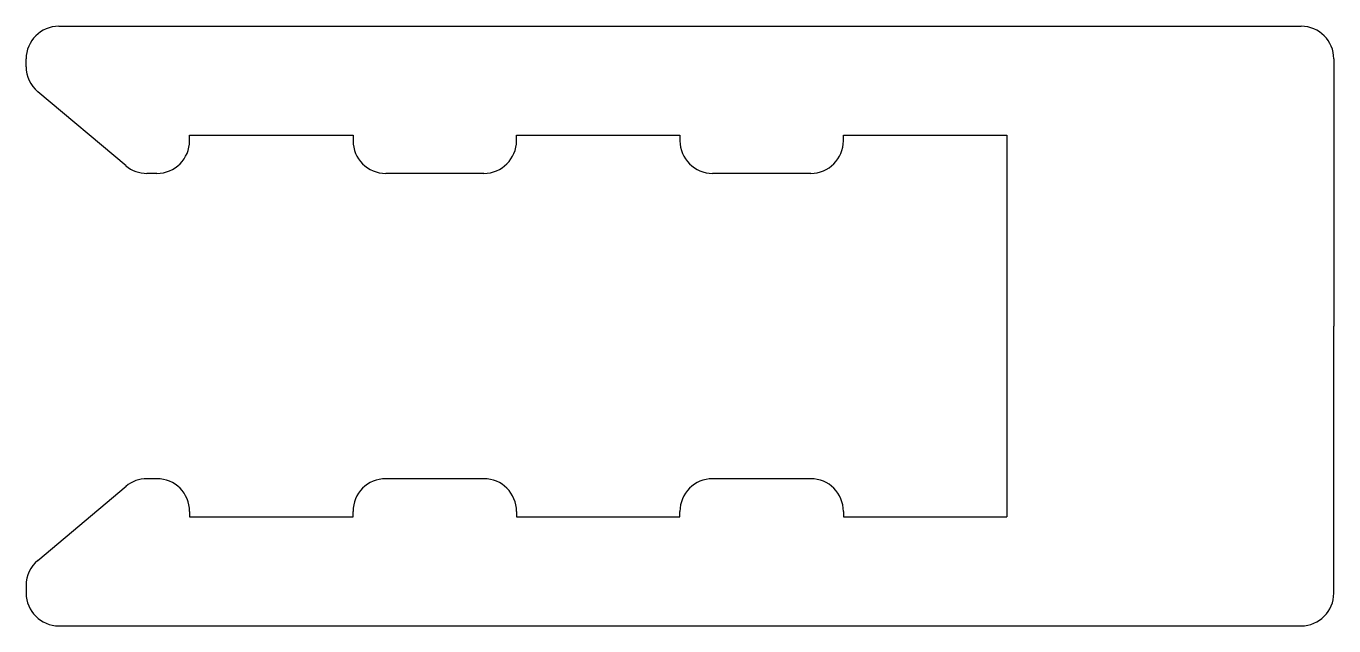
# Model space of a CAD drawing. Extents: x 946.1 to 958.1, y 539.4 to 544.9.
import ezdxf

# ---------------------------------------------------------------- set-up
doc = ezdxf.new("R2010")
doc.units = 0
doc.layers.get('0').update_dxf_attribs({"linetype": 'CONTINUOUS'})

msp = doc.modelspace()

# ---------------------------------------------------------------- linework, layer by layer
for p, q in [((946.434, 544.942), (957.834, 544.942)), ((946.134, 544.571), (946.134, 544.642)), ((958.134, 544.642), (958.134, 542.192)), ((946.241, 544.342), (947.051, 543.663)), ((947.634, 543.892), (947.634, 543.942)), ((947.634, 543.942), (949.134, 543.942)), ((949.134, 543.942), (949.134, 543.892)), ((950.634, 543.892), (950.634, 543.942)), ((950.634, 543.942), (952.134, 543.942)), ((952.134, 543.942), (952.134, 543.892)), ((953.634, 543.892), (953.634, 543.942)), ((953.634, 543.942), (955.134, 543.942)), ((955.134, 543.942), (955.134, 540.442)), ((947.334, 543.592), (947.243, 543.592)), ((950.334, 543.592), (949.434, 543.592)), ((953.334, 543.592), (952.434, 543.592)), ((958.134, 539.742), (958.134, 542.192)), ((946.241, 540.043), (947.051, 540.722)), ((947.334, 540.792), (947.243, 540.792)), ((950.334, 540.792), (949.434, 540.792)), ((953.334, 540.792), (952.434, 540.792)), ((947.634, 540.492), (947.634, 540.442)), ((949.134, 540.442), (949.134, 540.492)), ((950.634, 540.492), (950.634, 540.442)), ((952.134, 540.442), (952.134, 540.492)), ((953.634, 540.492), (953.634, 540.442)), ((947.634, 540.442), (949.134, 540.442)), ((950.634, 540.442), (952.134, 540.442)), ((953.634, 540.442), (955.134, 540.442)), ((946.134, 539.813), (946.134, 539.742)), ((946.434, 539.442), (957.834, 539.442))]:
    msp.add_line(p, q)
for centre, start, end in [((946.434, 544.642), 90, 180), ((957.834, 544.642), 0, 90), ((946.434, 544.571), 180, 230), ((947.334, 543.892), 270, 0), ((949.434, 543.892), 180, 270), ((950.334, 543.892), 270, 360), ((952.434, 543.892), 180, 270), ((953.334, 543.892), 270, 360), ((947.243, 543.892), 230, 270), ((947.243, 540.492), 90, 130), ((947.334, 540.492), 360, 90), ((949.434, 540.492), 90, 180), ((950.334, 540.492), 0, 90), ((952.434, 540.492), 90, 180), ((953.334, 540.492), 0, 90), ((946.434, 539.813), 130, 180), ((946.434, 539.742), 180, 270), ((957.834, 539.742), 270, 360)]:
    msp.add_arc(centre, 0.3, start, end)

doc.saveas('drawing.dxf')
